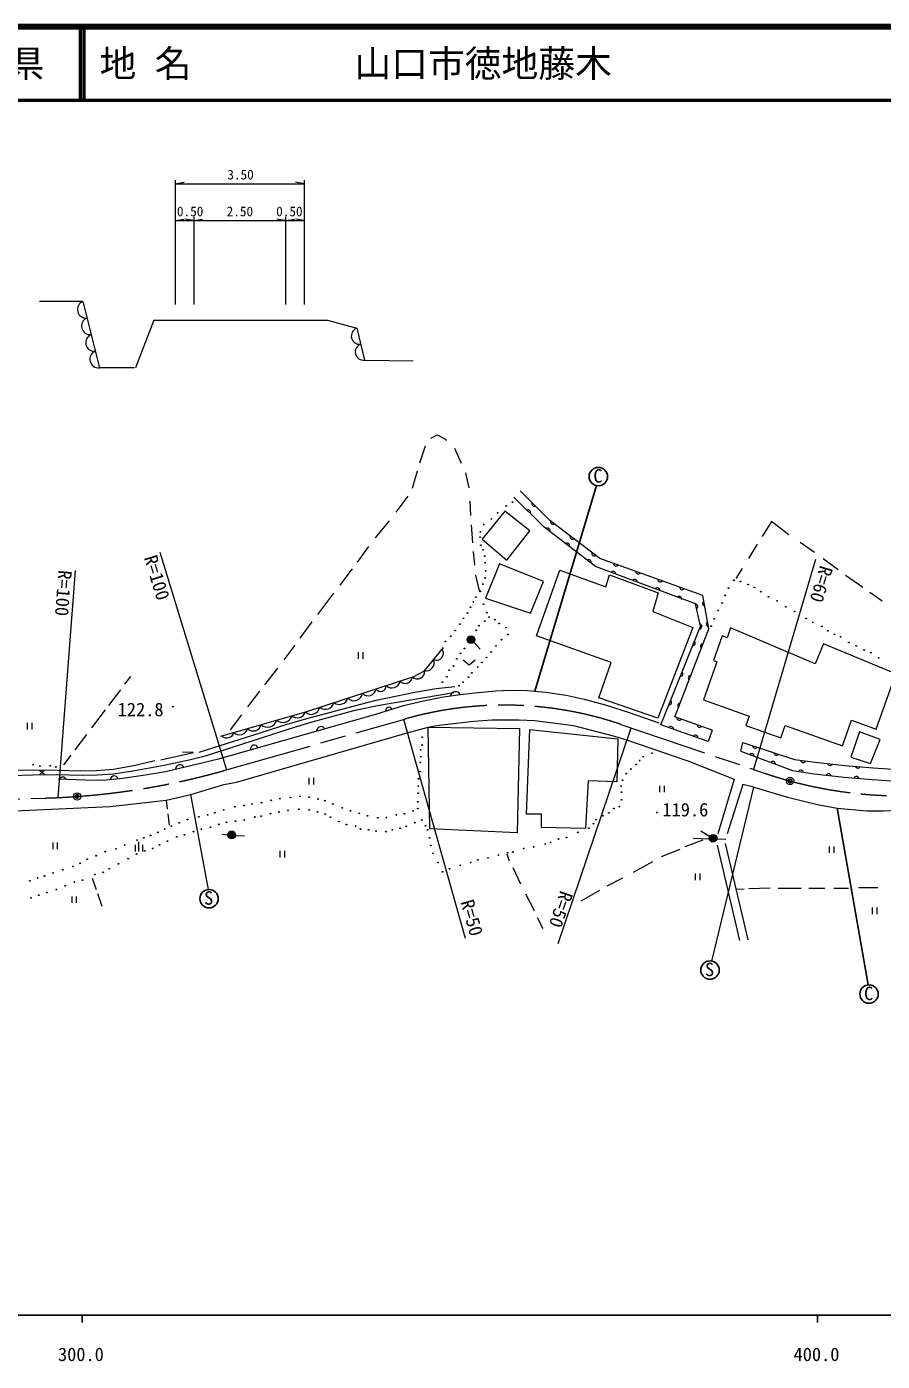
# Model space of a CAD drawing. Units: millimetres, scale not verified, with parts at other scales. Extents: x 40000 to 680000, y 20000 to 380000.
# Drawn here: x 360470 to 476793, y 198715 to 380000 of the extents above; entities that cross this region are included whole.
import ezdxf
from ezdxf.enums import TextEntityAlignment as Align

# ---------------------------------------------------------------- set-up
doc = ezdxf.new("R2010")
doc.units = ezdxf.units.MM
doc.header["$LTSCALE"] = 1000
doc.header["$PDMODE"] = 32
doc.header["$PDSIZE"] = 500
doc.linetypes.add('CHAIN', pattern=[18.5, 12, -1.5, 3.5, -1.5])
for name, color, linetype, lineweight in [('M-BGD', 7, 'Continuous', 13), ('M-BMK', 2, 'CHAIN', 13), ('M-BMK-SRVR', 3, 'Continuous', 25), ('M-TTL', 2, 'Continuous', 140), ('M-TTL-BAND', 7, 'Continuous', 25), ('M-TTL-LINE', 7, 'Continuous', 50)]:
    doc.layers.add(name, color=color, linetype=linetype, lineweight=lineweight)
doc.layers.add('M-TTL-TXT', color=7, linetype='Continuous')
doc.styles.add('ＭＳ ゴシック', font='')
doc.styles.get('ＭＳ ゴシック').set_extended_font_data('MS Gothic')

msp = doc.modelspace()

# ---------------------------------------------------------------- hatches: boundary and pattern name
at = {"layer": 'M-BGD'}
for points in [[(421256, 296380, 0.18881), (421396, 296738, 0.41421), (420869, 297264, 0.41421), (420343, 296738, 0.68235)], [(388729, 269862, 0.18881), (388869, 270219, 1), (387816, 270219, 0.68235)], [(454175, 269404, 0.18881), (454315, 269762, 0.41421), (453789, 270288, 0.41421), (453263, 269762, 0.68235)]]:
    msp.add_hatch(color=256, dxfattribs=at).paths.add_polyline_path(points)

# ---------------------------------------------------------------- linework, layer by layer
for p, q in [((380679, 359167), (380679, 342266)), ((398179, 359167), (398179, 342266)), ((380679, 358667), (381860, 358876)), ((380679, 358667), (398179, 358667)), ((398179, 358667), (396997, 358876)), ((380679, 353667), (381860, 353876)), ((380679, 353667), (383179, 353667)), ((383179, 353667), (381997, 353876)), ((383179, 354167), (383179, 342266)), ((383179, 353667), (384360, 353876)), ((383179, 353667), (395679, 353667)), ((395679, 353667), (394497, 353876)), ((395679, 354167), (395679, 342266)), ((395679, 353667), (396860, 353876)), ((395679, 353667), (398179, 353667)), ((398179, 353667), (396997, 353876)), ((368095, 342681), (362216, 342681)), ((368095, 342681), (370351, 333656)), ((377735, 340147), (375265, 333656)), ((377735, 340147), (401356, 340147)), ((401356, 340147), (405334, 339036)), ((405334, 339036), (406415, 334713)), ((375137, 333656), (370351, 333656)), ((406415, 334713), (413029, 334616)), ((414639, 323018), (413877, 320732)), ((418618, 322764), (419550, 320732)), ((413538, 319631), (412861, 317260)), ((420142, 319377), (420566, 317345)), ((412268, 316244), (410660, 314043)), ((420735, 315567), (420820, 313620)), ((409728, 312858), (407866, 310572)), ((420904, 312350), (421074, 309894)), ((378557, 308617), (387639, 279050)), ((406934, 309386), (405410, 307270)), ((421158, 308709), (421328, 306846)), ((459766, 309725), (458581, 307778)), ((465608, 309979), (467556, 308624)), ((457734, 306423), (456888, 305068)), ((467724, 307630), (459271, 279112)), ((468741, 307778), (470773, 306254)), ((367082, 306126), (364687, 275288)), ((404733, 306338), (403040, 304137)), ((471789, 305492), (474160, 303883)), ((402193, 303036), (399992, 300158)), ((475091, 303206), (476784, 302020)), ((399230, 299142), (397621, 296940)), ((396944, 296009), (395420, 293977)), ((421256, 296380), (422113, 295457)), ((405534, 295024), (405534, 294127)), ((406157, 295024), (406157, 294127)), ((394573, 292876), (392795, 290590)), ((373828, 290679), (374631, 291735)), ((371632, 287787), (373266, 289939)), ((392118, 289744), (390509, 287627)), ((369345, 284777), (371206, 287227)), ((389662, 286526), (388138, 284494)), ((360553, 285425), (360553, 284527)), ((361176, 285425), (361176, 284527)), ((420148, 256150), (411728, 285913)), ((412194, 284093), (415062, 284833)), ((432712, 255462), (442651, 284753)), ((367047, 281752), (368637, 283845)), ((453654, 284454), (453137, 282915)), ((365525, 279748), (366502, 281035)), ((398822, 277966), (398822, 277068)), ((399446, 277966), (399446, 277068)), ((379418, 274927), (382804, 275689)), ((385168, 262799), (382804, 275689)), ((446518, 276901), (446518, 276004)), ((447141, 276901), (447141, 276004)), ((453602, 253081), (459343, 276705)), ((379418, 274927), (379564, 273725)), ((379644, 273066), (379831, 271526)), ((387018, 270325), (387816, 270219)), ((388865, 270156), (390079, 270083)), ((452098, 270779), (453328, 270016)), ((364006, 269172), (364006, 268274)), ((364629, 269172), (364629, 268274)), ((375198, 268862), (375198, 267964)), ((375709, 267964), (375709, 269286)), ((376220, 268862), (376220, 267964)), ((452400, 269508), (449945, 268577)), ((451057, 269757), (453266, 269705)), ((454311, 269699), (455525, 269626)), ((454355, 268834), (457354, 255891)), ((455445, 269073), (458505, 255971)), ((469573, 268661), (469573, 267764)), ((470196, 268661), (470196, 267764)), ((394883, 268064), (394883, 267167)), ((395506, 268064), (395506, 267167)), ((425730, 267646), (426069, 266714)), ((445542, 266545), (442918, 265106)), ((449268, 268238), (446728, 267222)), ((426577, 265783), (427593, 263582)), ((451344, 264977), (451344, 264080)), ((451968, 264977), (451968, 264080)), ((369389, 264328), (369914, 262781)), ((441478, 264344), (439362, 263243)), ((461544, 262989), (458666, 262904)), ((462645, 262989), (465778, 262989)), ((466794, 262989), (468995, 262989)), ((470180, 262989), (472212, 262989)), ((473567, 263074), (476192, 263074)), ((366588, 261866), (366588, 260969)), ((367211, 261866), (367211, 260969)), ((370095, 262249), (370679, 260528)), ((428270, 262227), (429456, 259941)), ((438346, 262650), (435806, 261211)), ((457994, 262826), (456905, 262822)), ((475429, 260357), (475429, 259460)), ((476052, 260357), (476052, 259460)), ((429879, 259010), (430641, 257486))]:
    msp.add_line(p, q, dxfattribs=at)
at = {"layer": 'M-BGD', "lineweight": 25}
for p, q in [((437946, 317666), (429561, 289746)), ((470645, 273834), (474863, 249840))]:
    msp.add_line(p, q, dxfattribs=at)
at = {"layer": 'M-BGD'}
for points in [[(415401, 324118), (416332, 324542), (417433, 323949), (417518, 323780)], [(453137, 282915), (446697, 285190), (452053, 298554), (451380, 301624), (437798, 306686), (430809, 312041), (426708, 316100)], [(453654, 284454), (448595, 286240), (453212, 298212), (452399, 302736), (438386, 307747), (431599, 312947), (427553, 316953)], [(464084, 310995), (461714, 312773), (460444, 310741)], [(421497, 305492), (421920, 303544), (422174, 303290)], [(386866, 283632), (398558, 286986), (413083, 291725), (414541, 292496), (417142, 295682)], [(419831, 293983), (420640, 293332), (421421, 293983)], [(383902, 281435), (392230, 284085), (396015, 285305), (399044, 286167), (402493, 287092), (404848, 287702), (407981, 288501), (413251, 289612), (416153, 290089), (418691, 290369)], [(346812, 277023), (352967, 277766), (355644, 278033), (358252, 278271), (361336, 278397), (364463, 278411), (368010, 278320), (370092, 278362), (372258, 278530), (375160, 278951), (379156, 279708), (382541, 280402), (384897, 281012), (392278, 283362), (396168, 284640), (399280, 285584), (402626, 286500), (404949, 287117), (408173, 287818), (418548, 289543)], [(364790, 277821), (368393, 277681), (370762, 277667), (373524, 277919), (376594, 278382), (379352, 278840), (382969, 279709), (386712, 280599), (407942, 286617), (411696, 287774), (414415, 288440), (416883, 288930), (419084, 289239), (421397, 289533), (424215, 289786), (426304, 289856), (428562, 289842), (431043, 289603), (433833, 289183), (436272, 288650), (439108, 287870), (442361, 286861), (446412, 285445)], [(415062, 284833), (415951, 285041), (417339, 285231), (421243, 285680), (423698, 285849), (427424, 285849), (429540, 285764), (434790, 285087), (440378, 283648), (442134, 283100)], [(382804, 275689), (387292, 277044), (388985, 277382), (412194, 284093)], [(442134, 283100), (450368, 280261), (456634, 277806), (454432, 270355)], [(378708, 280426), (383145, 281414), (381652, 281456)], [(457557, 281597), (457832, 282754), (464842, 280445), (467660, 280087), (471698, 279667), (475560, 279337), (479612, 279057), (482206, 278973), (485402, 278917), (488066, 279281), (490898, 279870), (497095, 281370), (510393, 281966), (514851, 282323), (532937, 280935)], [(457557, 281597), (464602, 278954), (467525, 278492), (471584, 278071), (475390, 277734), (479365, 277461), (482414, 277314), (485485, 277398), (488197, 277777), (491331, 278386), (497535, 279964), (510447, 280574), (515095, 280889), (518375, 280742), (532444, 279459)], [(346398, 277807), (352736, 278574), (355512, 278883), (358176, 279014), (361335, 279042), (364606, 279023), (367831, 278911), (369980, 278967), (372214, 279154), (375056, 279668), (377876, 280308)], [(459343, 276705), (457819, 277044), (455702, 270355)], [(459343, 276705), (463915, 275350), (467979, 274334), (470645, 273834)], [(358844, 273488), (371798, 274080), (379418, 274927)], [(470645, 273834), (474668, 273488), (476954, 273488), (480648, 273657), (486098, 274165)]]:
    msp.add_lwpolyline(points, dxfattribs=at)
for points in [[(422405, 310374), (425730, 307524), (428863, 311503), (425476, 314212)], [(424740, 307039), (422852, 302359), (428948, 300327), (430726, 304645)], [(429757, 297262), (432931, 306179), (439184, 303907), (439717, 305548), (446318, 303098), (445603, 300574), (451015, 298397), (446262, 286065), (438243, 288834), (439915, 293629)], [(452480, 288543), (458707, 286340), (458259, 285073), (462982, 283402), (463569, 285060), (471367, 282301), (472599, 285785), (475967, 284593), (478617, 292080), (468796, 296182), (467658, 293443), (456136, 298362), (455681, 297005), (455029, 297259), (453837, 293890), (454313, 293721)], [(415062, 284833), (427472, 284684), (427141, 270478), (415259, 271025)], [(428859, 284547), (440849, 283264), (440708, 277446), (436825, 277544), (436430, 271068), (430458, 271236), (430444, 273030), (428439, 273030)], [(473672, 284228), (472515, 280779), (475165, 279917), (476488, 283183)]]:
    msp.add_lwpolyline(points, close=True, dxfattribs=at)
at = {"layer": 'M-BGD', "lineweight": 25}
for centre in [(438184, 318893), (385271, 261554), (453366, 251854), (474985, 248596)]:
    msp.add_circle(centre, 1250, dxfattribs=at)
at = {"layer": 'M-BGD'}
for centre, radius in [((426510, 315413), 53.3), ((424503, 313952), 53.3), ((425644, 314890), 53.3), ((422597, 312372), 53.3), ((423643, 313130), 53.3), ((422129, 310653), 53.3), ((422148, 311391), 53.3), ((422220, 309559), 53.3), ((422510, 308942), 53.3), ((422744, 308073), 53.3), ((422819, 307204), 53.3), ((422788, 305120), 53.3), ((422865, 306101), 53.3), ((456615, 304805), 53.3), ((457526, 304637), 53.3), ((422121, 303290), 53.3), ((422499, 304278), 53.3), ((455423, 302758), 53.3), ((455886, 303726), 53.3), ((458550, 304230), 53.3), ((459405, 303838), 53.3), ((460274, 303263), 53.3), ((420807, 301138), 53.3), ((421199, 301876), 53.3), ((421545, 302512), 53.3), ((422570, 301570), 53.3), ((455031, 301721), 53.3), ((461312, 302562), 53.3), ((462475, 302001), 53.3), ((463667, 301202), 53.3), ((419835, 299642), 53.3), ((420386, 300353), 53.3), ((422762, 299243), 53.3), ((423033, 300406), 53.3), ((423327, 299817), 53.3), ((424126, 299453), 53.3), ((453937, 299555), 53.3), ((454456, 300711), 53.3), ((464873, 300571), 53.3), ((466429, 299618), 53.3), ((467326, 299085), 53.3), ((418713, 297979), 53.3), ((419358, 298839), 53.3), ((421577, 298004), 53.3), ((421934, 298635), 53.3), ((424701, 298934), 53.3), ((425640, 298373), 53.3), ((425893, 297448), 53.3), ((453509, 298571), 53.3), ((468560, 298552), 53.3), ((469373, 297935), 53.3), ((470270, 297459), 53.3), ((417421, 296498), 53.3), ((418134, 297222), 53.3), ((420004, 295548), 53.3), ((420869, 296738), 526), ((424280, 295906), 53.3), ((425023, 296733), 53.3), ((471125, 297108), 53.3), ((472247, 296365), 53.3), ((473242, 295889), 53.3), ((418958, 294146), 53.3), ((419453, 294885), 53.3), ((422360, 293649), 53.3), ((422977, 294308), 53.3), ((423621, 295065), 53.3), ((474322, 295328), 53.3), ((475233, 294977), 53.3), ((476289, 294281), 53.3), ((417911, 292595), 53.3), ((418500, 293165), 53.3), ((421000, 292233), 53.3), ((421785, 293032), 53.3), ((416985, 290959), 53.3), ((417584, 291679), 53.3), ((419275, 290494), 53.3), ((419780, 290957), 53.3), ((420523, 291630), 53.3), ((380348, 287636), 53.3), ((414242, 283498), 53.3), ((414027, 281760), 53.3), ((414223, 282433), 53.3), ((445479, 281315), 53.3), ((361333, 279765), 53.3), ((362277, 279578), 53.3), ((363679, 279615), 53.3), ((364427, 279438), 53.3), ((413990, 280066), 53.3), ((414037, 280841), 53.3), ((442591, 279170), 53.3), ((443334, 279772), 53.3), ((443810, 280333), 53.3), ((444301, 280838), 53.3), ((413740, 277849), 53.3), ((413962, 278832), 53.3), ((441469, 277641), 53.3), ((441974, 278539), 53.3), ((413698, 275900), 53.3), ((413712, 276839), 53.3), ((441273, 276842), 53.3), ((441343, 276015), 53.3), ((388769, 274028), 53.3), ((390042, 274218), 53.3), ((391098, 274386), 53.3), ((392397, 274592), 53.3), ((393706, 274910), 53.3), ((394902, 275143), 53.3), ((396323, 275312), 53.3), ((397482, 273715), 53.3), ((397622, 275452), 53.3), ((398875, 275358), 53.3), ((400071, 275087), 53.3), ((401010, 274862), 53.3), ((402090, 274414), 53.3), ((403366, 273895), 53.3), ((413656, 274708), 53.3), ((413656, 273811), 53.3), ((440305, 273800), 53.3), ((441034, 274066), 53.3), ((441329, 274978), 53.3), ((382347, 272299), 53.3), ((383880, 272682), 53.3), ((385077, 272953), 53.3), ((386058, 273205), 53.3), ((387245, 273616), 53.3), ((387623, 271931), 53.3), ((388866, 272071), 53.3), ((390064, 272216), 53.3), ((391480, 272651), 53.3), ((392336, 272777), 53.3), ((393611, 273100), 53.3), ((394753, 273332), 53.3), ((395996, 273528), 53.3), ((398885, 273613), 53.3), ((400016, 273361), 53.3), ((401044, 273043), 53.3), ((401784, 272618), 53.3), ((402898, 272029), 53.3), ((404501, 273474), 53.3), ((405693, 273152), 53.3), ((406800, 272815), 53.3), ((408202, 272549), 53.3), ((409366, 272577), 53.3), ((410726, 272942), 53.3), ((411820, 273082), 53.3), ((412997, 273474), 53.3), ((413224, 271882), 53.3), ((414191, 272239), 53.3), ((437873, 272284), 53.3), ((438798, 272821), 53.3), ((439607, 273209), 53.3), ((446154, 273263), 53.3), ((377303, 270152), 53.3), ((378312, 270572), 53.3), ((379237, 271021), 53.3), ((380135, 271414), 53.3), ((381188, 271859), 53.3), ((381925, 270237), 53.3), ((383164, 270651), 53.3), ((384220, 270997), 53.3), ((385463, 271277), 53.3), ((386594, 271651), 53.3), ((388342, 270219), 526), ((403950, 271629), 53.3), ((405190, 271419), 53.3), ((405863, 271019), 53.3), ((406936, 270914), 53.3), ((407966, 270725), 53.3), ((409291, 270662), 53.3), ((410175, 270914), 53.3), ((411247, 271103), 53.3), ((412046, 271377), 53.3), ((414675, 271461), 53.3), ((414969, 270914), 53.3), ((435391, 270560), 53.3), ((436891, 271134), 53.3), ((437522, 271751), 53.3), ((453789, 269762), 526), ((372620, 268329), 53.3), ((373798, 268848), 53.3), ((375466, 269507), 53.3), ((376391, 269815), 53.3), ((377593, 268358), 53.3), ((378518, 268863), 53.3), ((379612, 269367), 53.3), ((380874, 269942), 53.3), ((415222, 269821), 53.3), ((415411, 268769), 53.3), ((428041, 268358), 53.3), ((429401, 268583), 53.3), ((430975, 268989), 53.3), ((431704, 269200), 53.3), ((432770, 269662), 53.3), ((433849, 269873), 53.3), ((368680, 266913), 53.3), ((369928, 267390), 53.3), ((371134, 267937), 53.3), ((374273, 266991), 53.3), ((375388, 267622), 53.3), ((376524, 268043), 53.3), ((415705, 267718), 53.3), ((416357, 266477), 53.3), ((420835, 266480), 53.3), ((421817, 266830), 53.3), ((423191, 267097), 53.3), ((424593, 267489), 53.3), ((425826, 267770), 53.3), ((426569, 267896), 53.3), ((362890, 264628), 53.3), ((364054, 265062), 53.3), ((365386, 265483), 53.3), ((366774, 265918), 53.3), ((367741, 266352), 53.3), ((369752, 264846), 53.3), ((370867, 265141), 53.3), ((371687, 265603), 53.3), ((372948, 266297), 53.3), ((417009, 265215), 53.3), ((417947, 265596), 53.3), ((419419, 266087), 53.3), ((360885, 263969), 53.3), ((361965, 264376), 53.3), ((365693, 263311), 53.3), ((366955, 263795), 53.3), ((368049, 264068), 53.3), ((361051, 261684), 53.3), ((362135, 262020), 53.3), ((363229, 262394), 53.3), ((364500, 262809), 53.3)]:
    msp.add_circle(centre, radius, dxfattribs=at)
for centre, radius, start, end in [((368548, 341596), 1176, 112.64513, 275.42736), ((369112, 339339), 1176, 112.64513, 275.42736), ((405721, 337984), 1121, 110.21462, 277.85787), ((369676, 337083), 1176, 112.64513, 275.42736), ((370240, 334827), 1176, 112.64513, 275.42736), ((406262, 335823), 1121, 110.21462, 277.85787), ((428632, 314041), 346, 333.92787, 116.66281), ((429486, 315195), 346, 153.92787, 296.66281), ((431287, 311536), 346, 341.16962, 123.90456), ((432035, 312753), 346, 161.16962, 303.90456), ((434673, 310732), 346, 161.16962, 303.90456), ((433937, 309505), 346, 341.16962, 123.90456), ((437639, 308459), 346, 161.16962, 303.90456), ((436865, 307262), 346, 341.16962, 123.90456), ((440589, 307077), 346, 178.95413, 321.68907), ((440190, 305676), 346, 358.19487, 140.9298), ((443119, 304585), 346, 358.19487, 140.9298), ((443611, 305996), 346, 178.95413, 321.68907), ((446620, 304920), 346, 178.95413, 321.68907), ((446198, 303438), 346, 358.19487, 140.9298), ((449576, 303863), 346, 178.95413, 321.68907), ((449174, 302256), 346, 345.84266, 128.5776), ((451352, 301233), 346, 300.99502, 83.72996), ((452706, 301651), 346, 118.81898, 261.55392), ((453209, 298855), 346, 118.81898, 261.55392), ((451908, 298552), 346, 270.96887, 78.05841), ((451015, 296261), 346, 266.79486, 49.5298), ((452417, 295843), 346, 87.5428, 230.27774), ((414734, 293610), 1131, 260.15137, 21.40037), ((416168, 294894), 950, 246.37123, 35.18051), ((413587, 292354), 965, 225.29592, 8.48945), ((449347, 292100), 346, 266.79486, 49.5298), ((450757, 291540), 346, 87.5428, 230.27774), ((408582, 290455), 758, 212.46674, 3.67159), ((410124, 291290), 1112, 225.04879, 351.08954), ((411958, 291722), 952, 219.39945, 356.73888), ((402982, 289129), 1188, 232.12762, 344.01071), ((404969, 289608), 1168, 223.66543, 352.4729), ((406907, 290144), 1041, 221.42713, 354.7112), ((418756, 288966), 713, 25.97088, 169.64615), ((447788, 288208), 346, 266.79486, 49.5298), ((397268, 287238), 1116, 228.37756, 343.63568), ((399154, 287762), 1170, 225.82627, 349.85676), ((401074, 288504), 1220, 230.96534, 345.17299), ((409694, 287125), 424, 21.30182, 192.94874), ((449308, 287780), 346, 87.5428, 230.27774), ((389430, 284901), 1090, 224.08227, 347.93098), ((391273, 285392), 1059, 222.75785, 349.2554), ((393199, 286205), 1343, 228.76084, 343.25241), ((395337, 286699), 1226, 225.96485, 346.0484), ((400465, 284342), 588, 30.58877, 181.0645), ((448051, 284594), 346, 359.17927, 141.9142), ((449187, 286149), 346, 179.17927, 321.9142), ((451963, 285168), 346, 179.17927, 321.9142), ((387683, 284383), 993, 225.99965, 346.0136), ((451402, 283411), 346, 359.17927, 141.9142), ((391424, 281877), 531, 21.83203, 189.82124), ((459056, 280917), 346, 358.07024, 140.80518), ((459518, 282315), 346, 180.39548, 323.13042), ((462409, 281363), 346, 180.39548, 323.13042), ((381309, 279107), 630, 31.7546, 175.27046), ((461909, 279846), 346, 358.07024, 140.80518), ((466037, 280405), 346, 191.40229, 334.13723), ((469677, 279988), 346, 192.68567, 335.42061), ((473445, 279628), 346, 193.75703, 336.49197), ((362538, 279145), 346, 198.30513, 341.04007), ((362575, 278292), 346, 18.88946, 161.6244), ((365371, 277574), 508, 23.97446, 151.56898), ((372382, 277699), 527, 17.82498, 172.61633), ((465706, 278668), 346, 9.63874, 152.37368), ((469487, 278177), 346, 12.71626, 155.4512), ((473259, 277812), 346, 13.58084, 156.31578)]:
    msp.add_arc(centre, radius, start, end, dxfattribs=at)
at = {"layer": 'M-BMK'}
for p, q in [((387475, 279003), (411874, 285955)), ((441262, 285225), (460719, 278621)), ((342538, 274651), (362931, 275223))]:
    msp.add_line(p, q, dxfattribs=at)
for centre, radius, start, end in [((425398, 238487), 49356, 71.25201, 105.90328), ((360132, 374969), 99786, 271.60705, 285.90328), ((479492, 333932), 58411, 251.25201, 277.93855)]:
    msp.add_arc(centre, radius, start, end, dxfattribs=at)
at = {"layer": 'M-BMK-SRVR', "lineweight": 13}
for centre in [(464249, 277546), (367333, 275444)]:
    msp.add_circle(centre, 500, dxfattribs=at)
at = {"layer": 'M-BMK-SRVR'}
for p in [(464249, 277546), (367333, 275444)]:
    msp.add_point(p, dxfattribs=at)
at = {"layer": 'M-TTL'}
msp.add_line((680000, 380000), (40000, 380000), dxfattribs=at)
at = {"layer": 'M-TTL-BAND'}
for p, q in [((40000, 205000), (579000, 205000)), ((368000, 205000), (368000, 204000)), ((468000, 205000), (468000, 204000))]:
    msp.add_line(p, q, dxfattribs=at)
at = {"layer": 'M-TTL-LINE'}
for p, q in [((367750, 380000), (367750, 370000)), ((368250, 380000), (368250, 370000)), ((40000, 370000), (680000, 370000))]:
    msp.add_line(p, q, dxfattribs=at)

# ---------------------------------------------------------------- texts
at = {"layer": 'M-BGD', "style": 'ＭＳ ゴシック'}
for s, height, p in [('3.50', 1320, (387751, 358854)), ('0.50', 1320, (380896, 353854)), ('2.50', 1320, (387660, 353854)), ('0.50', 1320, (394387, 353854)), ('C', 1833, (437506, 317520)), ('122.8', 1833, (372843, 285787)), ('119.6', 1833, (446900, 272179)), ('S', 1833, (384592, 260180)), ('S', 1833, (452687, 250480)), ('C', 1833, (474307, 247222))]:
    msp.add_text(s, height=height, dxfattribs=at).set_placement(p, align=Align.BOTTOM_LEFT)
for s, rotation, p in [('R=100', 287.075, (375866, 307715)), ('R=60', 253.489, (467813, 307075)), ('R=100', 265.559, (364248, 306273)), ('R=50', 285.795, (418912, 260965)), ('R=50', 251.257, (432510, 262926))]:
    msp.add_text(s, height=1833, rotation=rotation, dxfattribs=at).set_placement(p, align=Align.BOTTOM_LEFT)
at = {"layer": 'M-TTL-BAND', "style": 'ＭＳ ゴシック'}
for s, p in [('300.0', (367844, 198195)), ('400.0', (467844, 198195))]:
    msp.add_text(s, height=1833, dxfattribs=at).set_placement(p, align=Align.BOTTOM_CENTER)
at = {"layer": 'M-TTL-TXT', "style": 'ＭＳ ゴシック'}
msp.add_text('山\u3000口\u3000県', height=3666, dxfattribs=at).set_placement((350375, 375000), align=Align.MIDDLE_CENTER)
for s, p in [('地 名', (370380, 375000)), ('山口市徳地藤木', (405024, 375000))]:
    msp.add_text(s, height=3666, dxfattribs=at).set_placement(p, align=Align.MIDDLE_LEFT)

doc.saveas('drawing.dxf')
